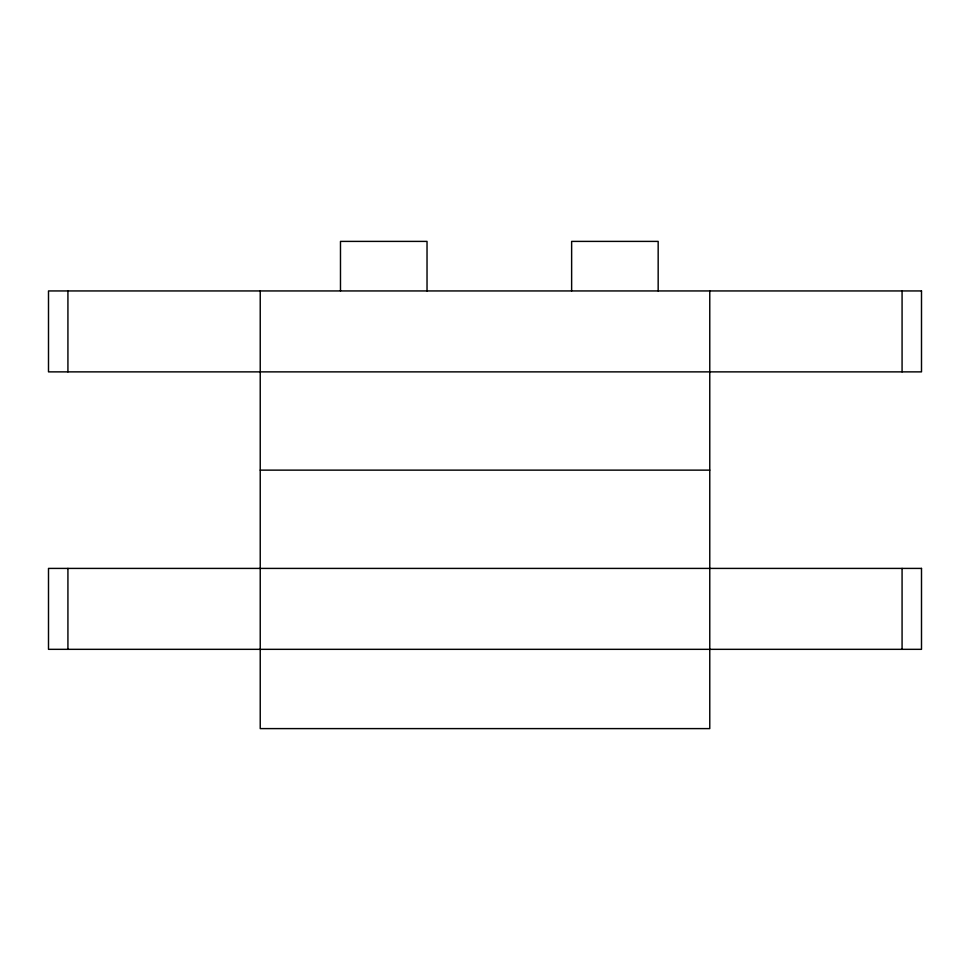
<?xml version="1.0" encoding="UTF-8"?>
<svg xmlns="http://www.w3.org/2000/svg" width="970" height="970" viewBox="0 0 970 970"><rect width="100%" height="100%" fill="white"/><g stroke="black" fill="none" stroke-linecap="round" stroke-linejoin="round"><path stroke-width="1.45" d="M260.227 470.135L709.773 470.135M902.076 290.939L902.076 371.874M902.076 568.408L902.076 649.33M709.773 290.939L709.773 728.603L260.227 728.603L260.227 290.939M658.169 290.939L658.169 241.397L571.633 241.397L571.633 290.939M427.03 290.939L427.03 241.397L340.482 241.397L340.482 290.939M67.924 290.939L67.924 371.874M67.924 568.408L67.924 649.33M921.5 290.939L48.5 290.939L48.5 371.874L921.5 371.874L921.5 290.939M921.5 568.408L48.5 568.408L48.5 649.33L921.5 649.33L921.5 568.408"/></g></svg>
